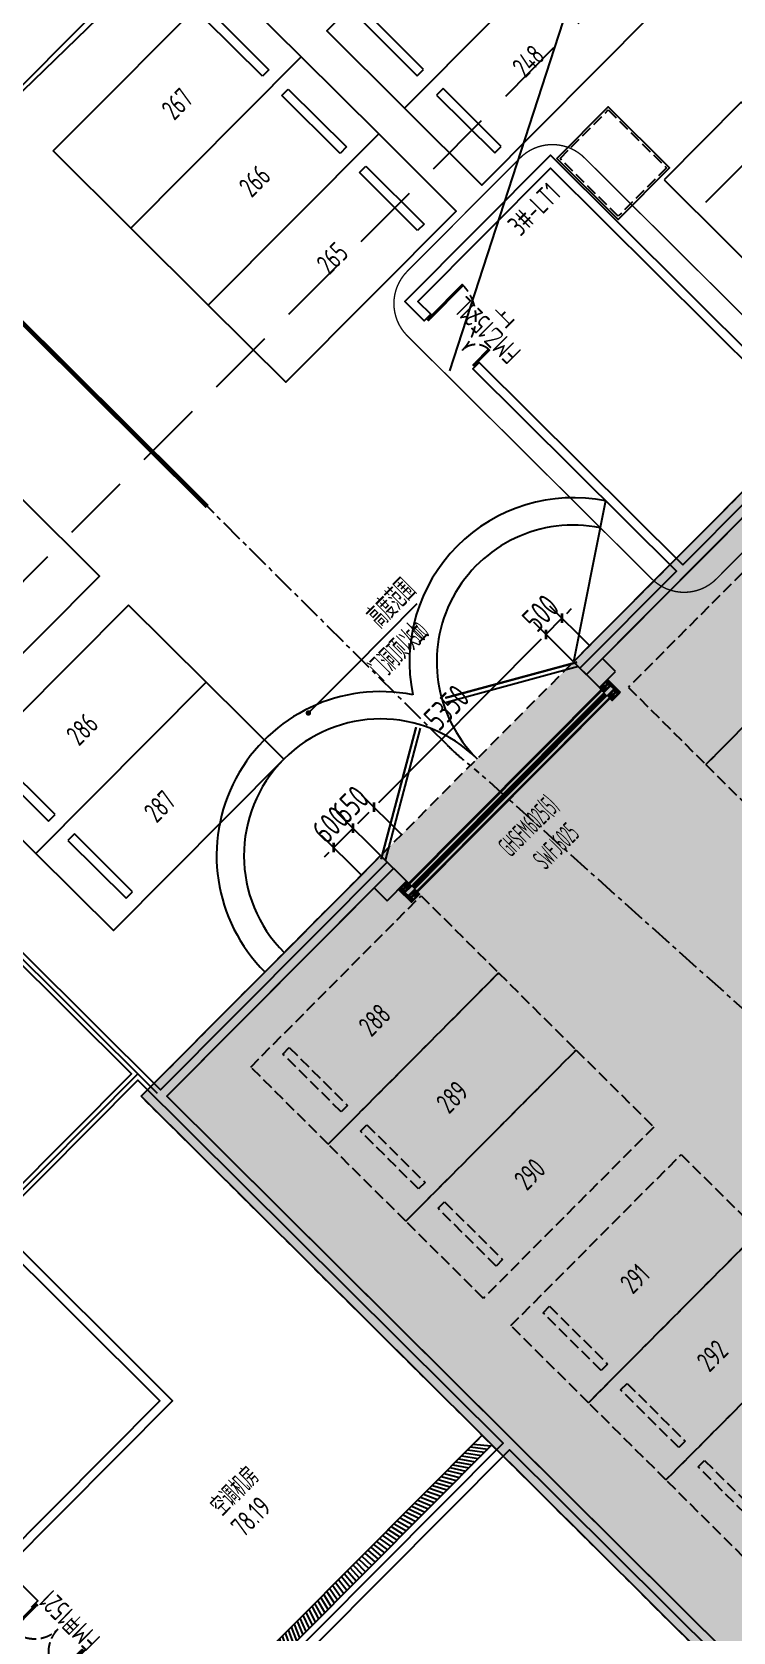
# Model space of a CAD drawing. Extents: x 517381295 to 519272522, y 3499086963 to 3500603577.
# Drawn here: x 518865000 to 518880380, y 3499885723 to 3499920838 of the extents above; entities that cross this region are included whole.
import ezdxf
from ezdxf.enums import TextEntityAlignment as Align

# ---------------------------------------------------------------- set-up
doc = ezdxf.new("R2010")
doc.units = 0
doc.header["$LTSCALE"] = 1000
doc.header["$MEASUREMENT"] = 0
doc.header["$PDMODE"] = 1
for name, pattern in [('CENTERX2', [4, 2.5, -0.5, 0.5, -0.5]), ('DASH', [0.35, 0.25, -0.1]), ('DASHED', [0.75, 0.5, -0.25]), ('DOTE', [2.4200000000000004, 2, -0.2, 0.02, -0.2]), ('HIDDEN', [0.375, 0.25, -0.125])]:
    doc.linetypes.add(name, pattern=pattern)
doc.layers.get('0').update_dxf_attribs({"linetype": 'CONTINUOUS'})
doc.layers.get('DEFPOINTS').update_dxf_attribs({"color": 8, "linetype": 'CONTINUOUS'})
for name, color, linetype in [('0-TEXT', 7, 'CONTINUOUS'), ('A-地下车道中线', 1, 'CONTINUOUS'), ('A10-plan_B1_SEN23VEG_设计区$0$AE-WALL', 255, 'CONTINUOUS'), ('AD-AREA-USNO', 13, 'CONTINUOUS'), ('AD-INDX', 43, 'CONTINUOUS'), ('AD-NAME-ROOM', 9, 'CONTINUOUS'), ('AD-NUMB', 205, 'CONTINUOUS'), ('AE-ABOV', 154, 'HIDDEN'), ('AE-DICH-ARCH', 84, 'CONTINUOUS'), ('AE-DOOR-INSD', 61, 'CONTINUOUS'), ('AE-ELEV-3', 252, 'CONTINUOUS'), ('AE-EQPM', 70, 'CONTINUOUS'), ('AE-FLOR', 151, 'CONTINUOUS'), ('AE-WALL', 255, 'CONTINUOUS'), ('AE-WALL-HACH', 15, 'CONTINUOUS'), ('C-XREF-EXT', 7, 'CONTINUOUS'), ('COLU', 2, 'CONTINUOUS'), ('HS-A-填充图案', 8, 'CONTINUOUS'), ('HS-A-墙-砼', 41, 'CONTINUOUS'), ('HS-A-标注-引出', 3, 'CONTINUOUS'), ('HS-A-标注-细部', 3, 'CONTINUOUS'), ('HS-A-说明文字', 7, 'CONTINUOUS'), ('HS-A-门窗洞', 4, 'CONTINUOUS'), ('HS-A-门窗编号', 10, 'CONTINUOUS'), ('HS-A-防火卷帘', 4, 'CONTINUOUS'), ('PUB_HATCH', 8, 'CONTINUOUS'), ('天华车位编号', 7, 'CONTINUOUS')]:
    doc.layers.add(name, color=color, linetype=linetype)
doc.layers.add('修改圈注', color=2, linetype='CONTINUOUS', plot=False)
doc.styles.add('_TCH_DIM', font='Tssdeng.shx', dxfattribs={"bigfont": 'Tssdchn.shx'})
doc.styles.add('_TCH_DIM_T3', font='Tssdeng.shx', dxfattribs={"width": 0.7058823529411765, "bigfont": 'Tssdchn.shx'})
doc.styles.add('_TCH_WINDOW', font='Tssdeng.shx', dxfattribs={"width": 0.7, "height": 3.5, "bigfont": 'Tssdchn.shx'})
doc.styles.add('TH-STYLE3', font='tssdeng.shx', dxfattribs={"width": 0.699999988079071, "bigfont": 'tssdchn.shx'})
doc.linetypes.add('ZIGZAG', pattern='A,0.0001,-0.2,[131,ltypeshp.shx,S=0.2,R=0,X=-0.2,Y=0],-0.4,[131,ltypeshp.shx,S=0.2,R=180,X=0.2,Y=0],-0.2', length=0.8001)
doc.dimstyles.new('_TCH_ARCH&&150', dxfattribs={"dimtxt": 525, "dimasz": 150, "dimexe": 375, "dimexo": 0, "dimgap": 150, "dimtad": 1, "dimdec": 0, "dimzin": 0, "dimdsep": 46, "dimtxsty": '_TCH_DIM_T3', "dimblk": 'ASDWQEQWEWQ _ArchTick', "dimcen": 0.09, "dimclrt": 7, "dimazin": 2, "dimtfac": 1, "dimtdec": 0, "dimtix": 1, "dimtmove": 2, "dimatfit": 3, "dimfxl": 0, "dimtolj": 1, "dimtzin": 0, "dimarcsym": 0})

# ---------------------------------------------------------------- blocks, each defined once
blk = doc.blocks.new('*U335')
for points in [[(30, 30), (60, 30), (60.00000000000001, 750), (30.00000000000001, 750)], [(1470, 30), (1440, 30), (1440, 750), (1470, 750)]]:
    blk.add_lwpolyline(points, close=True)
for points in [[(30, 0), (30, 30), (0, 30), (0, -30), (60, -30), (60, 0), (30, 0)], [(1470, 0), (1470, 30), (1500, 30), (1500, -30), (1440, -30), (1440, 0), (1470, 0)]]:
    blk.add_lwpolyline(points)
at = {"linetype": 'DASH'}
for centre, start, end in [((30, 30), 0, 90), ((1470, 30), 90, 180)]:
    blk.add_arc(centre, 720, start, end, dxfattribs=at)
at = {"layer": 'A10-plan_B1_SEN23VEG_设计区$0$AE-WALL'}
for points in [[(0, -100), (0, 100)], [(1500, -100), (1500, 100)]]:
    blk.add_lwpolyline(points, dxfattribs=at)
blk = doc.blocks.new('*U340')
blk.add_lwpolyline([(30, -100), (30, -130), (0, -130), (0, -70), (60, -70), (60, -100), (30, -100)])
for points in [[(30, -130), (60, -130), (60, -550), (30, -550)], [(1470.000000000001, -130.0000000000002), (1440.000000000001, -130.0000000000002), (1440.000000000001, -1150), (1470.000000000001, -1150)]]:
    blk.add_lwpolyline(points, close=True)
at = {"elevation": -4.520327456169117e-08}
blk.add_lwpolyline([(1470.000000000001, -100.0000000000002), (1470.000000000001, -130.0000000000002), (1500.000000000001, -130.0000000000002), (1500.000000000001, -70.0000000000002), (1440.000000000001, -70.0000000000002), (1440.000000000001, -100.0000000000002), (1470.000000000001, -100.0000000000002)], dxfattribs=at)
at = {"linetype": 'DASH'}
for centre, radius, start, end in [((30, -130), 420, 270, 0), ((1470.000000000001, -130.0000000000001), 1020, 180, 270)]:
    blk.add_arc(centre, radius, start, end, dxfattribs=at)
at = {"layer": 'AE-WALL'}
for p, q in [((0, 0), (0, -200)), ((1500.000000000001, -1.989519660128281e-13), (1500.000000000001, -200.0000000000002))]:
    blk.add_line(p, q, dxfattribs=at)
blk = doc.blocks.new('fhfshgfdshdshhdshds')
at = {"layer": 'AE-WALL'}
for points in [[(91999.99994850159, 65450.00008893013), (91999.99998188019, 51900.00002408028), (82349.99996471405, 51900.00004053116)], [(87349.99999046326, 51700.00003242493), (87349.99998474121, 46400.00004339218), (82349.99996995926, 46400.00005197525)], [(82149.9999871254, 45200.00003457069), (82349.99998855591, 45200.00003600121), (82349.99998188019, 46200.00004768372), (87549.99998950958, 46200.00004458427), (87549.99998569489, 51700.00004029274), (91999.9999909401, 51700.00003409386), (91999.99995708466, 40399.99999380112), (82349.99994754791, 40400.00003004074)], [(82149.99995231628, 40200.00002527237), (91999.99994707108, 40200.00000691414), (91999.9999923706, 33700.0000038147)], [(92199.99998855591, 33500.00001239777), (92199.99994325638, 40299.99999594688), (92200.00000286102, 51000.00000333786), (99249.99996852875, 51000.00003027916), (99249.99996948242, 51200.00003123283), (92199.99997854233, 51200.00000858307), (92199.99995803833, 63750.00004434586)]]:
    blk.add_lwpolyline(points, dxfattribs=at)
blk.add_lwpolyline([(108449.9999904633, 51199.99999880791), (112574.9999876022, 51199.99999904633), (112574.9999837875, 59399.99999904633), (108449.9999861717, 59400.00000214577), (108449.9999814034, 59000.00229930878), (108249.999994278, 59000.00228857994), (108249.9999842644, 59600.00000214577), (112774.9999680519, 59599.99999952316), (112774.9999818802, 51000.00001144409), (111250.0000066757, 51000.00000286102), (111249.9999608994, 28600.00006008148), (116549.9999351501, 28600.00004911423), (116549.999935627, 28400.00004863739), (111049.9999918938, 28400.000030756), (111049.9999914169, 51000.00001049042), (105249.9999780655, 51000.00001955032), (105249.9999489784, 51200.00002479553), (108249.9999637604, 51200.00004196167), (108249.9999780655, 57500.00228881836), (108449.9999880791, 57500.00228643417), (108449.999961853, 51200.00004673004)], close=True, dxfattribs=at)
at = {"layer": 'AE-WALL-HACH', "linetype": 'ZIGZAG', "ltscale": 0.5}
for p, q in [((92099.99995326996, 71800.00004816055), (92099.99994850159, 51200.00002646446)), ((82249.99996566772, 51800.00004720688), (92099.99996900558, 51800.00003433228))]:
    blk.add_line(p, q, dxfattribs=at)
at = {"layer": 'AE-DOOR-INSD'}
for name, p, rotation in [('*U340', (108249.9999847412, 57500.00228977203), 89.99999959533982), ('*U335', (82249.99998283386, 43700.00003576279, -0.0209468798363989), 89.99999981932613)]:
    blk.add_blockref(name, p, dxfattribs=dict(at, rotation=rotation))
at = {"layer": 'AD-NUMB', "style": 'TH-STYLE3', "width": 0.699999988079071}
for s, rotation, p in [('FM乙1521L', 90.00002732075669, (109292.9592237473, 57007.6961722374, -0.02277504687365271)), ('FM甲1521', 89.99997267924333, (82760.60388183594, 43637.77434325218, -0.0227313625389696))]:
    blk.add_text(s, height=450, rotation=rotation, dxfattribs=at).set_placement(p)
blk = doc.blocks.new('efafefsf')
at = {"layer": 'A-地下车道中线', "color": 2, "linetype": 'DOTE', "const_width": 99.99999999999999}
blk.add_lwpolyline([(-2263457.56099081, -1341414.702757835), (-2263457.561014175, -1321587.803397655), (-2264440.260944366, -1310766.598037481, -0.04871530259805653), (-2264657.5609622, -1308541.585432768), (-2264657.560965538, -1306604.428726673, -0.2832368967883516), (-2258332.560958862, -1296334.600347996, 0.2832368967883617), (-2252007.560955524, -1286064.771963358), (-2252007.560956001, -1262488.615579128)], format="xyb", dxfattribs=at)
at = {"layer": 'A-地下车道中线', "color": 253, "linetype": 'CENTERX2', "ltscale": 0.2}
blk.add_lwpolyline([(-2262344.271962643, -1369738.509931564), (-2263402.954871655, -1349633.07803607, -0.03376719073749926), (-2263457.560984612, -1348825.43235445), (-2263457.561014175, -1314014.362975121)], format="xyb", dxfattribs=at)
blk = doc.blocks.new('1800X1500X1200')
at = {"layer": 'AE-FLOR'}
blk.add_lwpolyline([(-50.00000047683716, 1849.999999761581), (1550.000000476837, 1850.000000476837), (1550, -50.00000047683716), (-50, -50.00000047683716)], close=True, dxfattribs=at)
at = {"layer": 'AE-FLOR', "linetype": 'DASH'}
blk.add_lwpolyline([(-4.76837158203125e-07, 1799.999999761581), (1500, 1800), (1500, -2.384185791015625e-07), (0, 0)], close=True, dxfattribs=at)
blk = doc.blocks.new('JSK')
at = {"layer": 'AE-DICH-ARCH'}
h = blk.add_hatch(dxfattribs=at)
h.set_pattern_fill('LINE', color=8, scale=99.9999999999994, angle=44.84270773363387)
h.set_pattern_definition([(90, (83199.99973106384, -44098.82736515999), (-95.24999999999991, 2.730971004893945e-10), [])])
edge = h.paths.add_edge_path()
edge.add_line((83949.99996185303, 40850.0000269413), (91804.19904754232, 40850.01457348676))
edge.add_line((91800.0052189827, 40849.99998474121), (91800.00521881676, 40549.99998649328))
edge.add_line((91800.00521850586, 40549.99998641014), (83949.9999613953, 40550.00004490019))
edge.add_line((83949.99995660782, 40550.00004911423), (83949.99995862627, 40850.00003129906))
blk.add_lwpolyline([(83949.99995660782, 40550.00004911423), (91800.00521850586, 40549.99998641014), (91800.00521945953, 40849.9999859333), (83949.99996185303, 40849.99998569489)], close=True, dxfattribs=at)
at = {"layer": 'C-XREF-EXT', "rotation": 359.9999999998357}
blk.add_blockref('1800X1500X1200', (112874.999997139, 57600.00035357475), dxfattribs=at)
blk = doc.blocks.new('vcbxcvbxcvbcxvbcvx')
at = {"layer": 'AE-ABOV'}
h = blk.add_hatch(dxfattribs=at)
h.set_pattern_fill('ANGLE', color=8, scale=499.9999999999997, angle=-45.15729226636613)
h.set_pattern_definition([(359.9999999998357, (-1228937.850166321, 2875940.713079453), (5.006313585909083e-09, 1746.249999999999), [1269.999999999999, -476.2499999999997]), (90, (-1228937.850166321, 2875940.713079453), (-1746.249999999999, 5.006313585909083e-09), [1270, -476.2499999999998])])
edge = h.paths.add_edge_path()
edge.add_line((-1112685.154472828, 2875590.302752495), (-1192087.85016758, 2875590.3027526))
edge.add_line((-1192087.850167751, 2875590.302752495), (-1192087.841672835, 2877396.973397291))
edge.add_line((-1192087.841672897, 2877396.973397017), (-1192087.850113824, 2880196.97342896))
edge.add_line((-1192087.850113869, 2880196.973428965), (-1192087.850146369, 2888990.713104392))
edge.add_line((-1192087.850146294, 2888990.713104486), (-1189687.850119626, 2888990.713107557))
edge.add_line((-1189687.850119591, 2888990.713107586), (-1189687.850106648, 2890990.712934787))
edge.add_line((-1189687.850106716, 2890990.712934971), (-1192087.850147726, 2890990.713080887))
edge.add_line((-1192087.850147247, 2890990.713080406), (-1192087.787451197, 2902990.861483638))
edge.add_line((-1192087.787451744, 2902990.861484051), (-1208287.912045514, 2902990.567798151))
edge.add_line((-1208287.912045479, 2902990.567798138), (-1208287.97471344, 2904646.679696687))
edge.add_line((-1208287.974713326, 2904646.679696321), (-1208287.801311024, 2904646.932287902))
edge.add_line((-1208287.801311016, 2904646.932287931), (-1208287.801312292, 2909840.692558439))
edge.add_line((-1208287.801312447, 2909840.692558765), (-1192087.847160659, 2909840.73365246))
edge.add_line((-1192087.847160339, 2909840.733652115), (-1192087.853082925, 2911690.713042712))
edge.add_line((-1192087.853083134, 2911690.713042974), (-1183187.853093049, 2911690.713084284))
edge.add_line((-1183187.853093147, 2911690.713084221), (-1183187.847171847, 2909840.712867695))
edge.add_line((-1183187.847171307, 2909840.712867737), (-1159787.841652779, 2909840.712804329))
edge.add_line((-1159787.84165287, 2909840.712804317), (-1159786.497599212, 2910740.710717343))
edge.add_line((-1159786.497599602, 2910740.710717678), (-1153686.506084432, 2910740.710701014))
edge.add_line((-1153686.506084442, 2910740.71070075), (-1153687.852495694, 2909840.814170099))
edge.add_line((-1153687.85249567, 2909840.814169884), (-1137137.843563317, 2909840.814169604))
edge.add_line((-1137137.84356308, 2909840.814169884), (-1137137.846838198, 2927340.612590737))
edge.add_line((-1137137.846838474, 2927340.61259079), (-1117537.853485405, 2927340.612575179))
edge.add_line((-1117537.853485107, 2927340.612574816), (-1117537.858750917, 2904440.713084697))
edge.add_line((-1117537.858751297, 2904440.713084936), (-1106437.860128601, 2904440.713117593))
edge.add_line((-1106437.860128403, 2904440.713117599), (-1106437.860120224, 2897440.713106017))
edge.add_line((-1106437.860120296, 2897440.713106155), (-1106137.862804846, 2897440.713070154))
edge.add_line((-1106137.86280489, 2897440.713070154), (-1106137.857584552, 2888896.974899984))
edge.add_arc((-1111037.863520622, 2888940.917486906), 4900.202968103001, -89.99996157515989, -0.5138069876330746, ccw=False)
edge.add_line((-1111037.860234737, 2884040.714518309), (-1112685.154486508, 2884040.714542268))
edge.add_line((-1112685.154486179, 2884040.714541912), (-1112685.154472571, 2875592.254593211))
edge.add_line((-1112685.154472828, 2875592.254593611), (-1112685.154472977, 2875590.302752425))
at = {"layer": 'AE-ABOV', "color": 8}
blk.add_lwpolyline([(-1112685.154472828, 2875590.302752495), (-1192087.850167751, 2875590.302752495), (-1192087.841672897, 2877396.973397017), (-1192087.850113869, 2880196.973428965), (-1192087.850146294, 2888990.713104486), (-1189687.850119591, 2888990.713107586), (-1189687.850106716, 2890990.712934971), (-1192087.850147247, 2890990.713080406), (-1192087.787451744, 2902990.861484051), (-1208287.912045479, 2902990.567798138), (-1208287.974713326, 2904646.679696321), (-1208287.801311016, 2904646.932287931), (-1208287.801312447, 2909840.692558765), (-1192087.847160339, 2909840.733652115), (-1192087.853083134, 2911690.713042974), (-1183187.853093147, 2911690.713084221), (-1183187.847171307, 2909840.712867737), (-1159787.84165287, 2909840.712804317), (-1159786.497599602, 2910740.710717678), (-1153686.506084442, 2910740.71070075), (-1153687.85249567, 2909840.814169884), (-1137137.84356308, 2909840.814169884), (-1137137.846838474, 2927340.61259079), (-1117537.853485107, 2927340.612574816)], dxfattribs=at)
blk = doc.blocks.new('gfdgdgfdggggfd')
at = {"layer": 'AD-AREA-USNO', "insert": (-1142431.024996281, 2919354.398974895), "char_height": 450, "attachment_point": 1, "rotation": 5.709137000437871e-09, "style": 'TH-STYLE3'}
blk.add_mtext('78.19', dxfattribs=at)
at = {"layer": 'AD-NAME-ROOM', "style": 'TH-STYLE3', "width": 0.699999988079071}
blk.add_text('空调机房', height=449.9999999999997, rotation=1.366037834002524e-05, dxfattribs=at).set_placement((-1142431.024992466, 2919554.398970366))
blk = doc.blocks.new('parking lot')
at = {"layer": 'AE-EQPM'}
for p, q in [((-900, 4400.000000476837), (-900, 4600)), ((-900, 4600), (900, 4600)), ((900, 4600), (900, 4400.000000238419)), ((900, 4400.000000238419), (-900, 4400.000000476837))]:
    blk.add_line(p, q, dxfattribs=at)
blk.add_lwpolyline([(-1200, 2.384185791015625e-07), (-1200, 5300), (1200, 5300), (1200, 0)], close=True, dxfattribs=at)
blk = doc.blocks.new('cbgfddgdsgds')
at = {"layer": 'AE-EQPM'}
for p, q in [((-4999.999999523163, 899.9989237785339), (-4999.999999523163, -900.0010757446289)), ((-999.9999995231628, 899.994622707367), (-999.9999990463257, -900.0053768157959))]:
    blk.add_line(p, q, dxfattribs=at)
blk.add_lwpolyline([(-6000, 1199.999999523163), (-2.384185791015625e-07, 1199.999999523163), (-2.384185791015625e-07, -1200), (-6000, -1200.000000953674)], close=True, dxfattribs=at)
blk = doc.blocks.new('cw')
at = {"layer": 'AE-EQPM', "linetype": 'DASH'}
for points in [[(-1200.000000476837, 5300), (1199.999999523163, 5300.000000238419), (1200, 0), (-1200, -4.76837158203125e-07)], [(-900, 899.9999997615814), (900, 900), (900, 700), (-900, 699.9999997615814)]]:
    blk.add_lwpolyline(points, close=True, dxfattribs=at)
blk = doc.blocks.new('gfhgfhggjj')
at = {"xscale": -1, "rotation": 90}
blk.add_blockref('cbgfddgdsgds', (224150.9526133537, 314400.2366950512), dxfattribs=at)
at = {"layer": 'AE-ELEV-3', "rotation": 270}
for p in [(213950.9526152611, 333050.2110207081), (213950.9526171684, 329150.211019516), (213950.9526171684, 326750.2110199928), (213950.9526162148, 324350.2110185623)]:
    blk.add_blockref('parking lot', p, dxfattribs=at)
at = {"layer": 'AE-ELEV-3', "xscale": -1, "rotation": 90}
for p in [(225350.9526195526, 326750.2110192776), (225350.9526171684, 324350.2110209465), (208050.9526171684, 324250.2110233307), (208050.9525737762, 320950.2110199928), (208050.9525737762, 318550.2110204697)]:
    blk.add_blockref('parking lot', p, dxfattribs=at)
at = {"layer": 'AE-EQPM', "rotation": 270.000000010672}
for p in [(202750.9468855858, 311900.2110204697), (202750.9468865395, 309500.2110159397), (202750.94688797, 307100.2110197544), (202750.9468870163, 303850.2110261917), (202750.9468870163, 301450.2110219002), (202750.9468874931, 299050.2110257149)]:
    blk.add_blockref('cw', p, dxfattribs=at)
at = {"layer": 'AE-EQPM', "xscale": -0.9999999999999971, "rotation": 90.00000002032199}
for p in [(219800.9526133537, 311900.2110240459), (219800.9526124001, 309500.2110197544)]:
    blk.add_blockref('cw', p, dxfattribs=at)
at = {"layer": '天华车位编号', "color": 8, "style": 'TH-STYLE3', "width": 0.699999988079071}
for s, p in [('267', (216600.9526171684, 329150.2110190392)), ('266', (216600.9526166916, 326750.2110199928)), ('265', (216600.9526162148, 324350.2110190392)), ('248', (222700.9526190758, 324350.2110197544)), ('286', (205400.9525742531, 320950.2110199928)), ('287', (205400.9525737762, 318550.2110199928)), ('288', (205400.9468855858, 311900.2110209465)), ('289', (205400.9468865395, 309500.211016655)), ('290', (205400.9468874931, 307100.2110209465)), ('291', (205400.9468870163, 303850.211026907)), ('292', (205400.9468870163, 301450.2110226154))]:
    blk.add_text(s, height=450, rotation=8.196227004009711e-05, dxfattribs=at).set_placement(p, align=Align.MIDDLE_CENTER)
blk = doc.blocks.new('GFDGDGDAGA')
at = {"layer": 'AD-NAME-ROOM', "ltscale": 10, "style": 'TH-STYLE3', "width": 0.699999988079071}
blk.add_text('3#-LT1', height=449.9999999999998, dxfattribs=at).set_placement((115136.0497050285, 50008.54001641273))
blk = doc.blocks.new('*U253')
at = {"layer": 'HS-A-防火卷帘', "linetype": 'Continuous'}
h = blk.add_hatch(dxfattribs=at)
h.set_pattern_fill('ANSI37', color=256, scale=9.999999999999986, angle=809.9988415584653, style=0)
h.set_pattern_definition([(119.9988415584709, (162599.9230200329, -488110.0521678418), (-13.74831376755517, -7.937222029706108), []), (209.9988415584709, (162599.9230200329, -488110.0521678418), (7.937222029706108, -13.74831376755517), [])])
h.paths.add_polyline_path([(9.999732190463646, 6109.99987144825), (9.999732190463646, 6139.99987144825), (389.9997321904636, 6139.99987144825), (389.9997321904636, 6109.99987144825)])
h = blk.add_hatch(dxfattribs=at)
h.set_pattern_fill('ANSI37', color=256, scale=9.999999999999986, angle=809.9988415584653, style=0)
h.set_pattern_definition([(119.9988415584709, (162599.9230144719, -494560.0521656452), (-13.74831376755517, -7.937222029706108), []), (209.9988415584708, (162599.9230144719, -494560.0521656452), (7.937222029706108, -13.74831376755517), [])])
h.paths.add_polyline_path([(9.9997266332619, -340.0001263590921), (9.9997266332619, -310.0001263553668), (389.9997266332619, -310.0001263590921), (389.9997266332619, -340.0001263590921)])
for points in [[(-0.0002678095363535249, 6099.99987144825), (-0.0002678095363535249, 6149.99987144825), (399.9997321904636, 6149.99987144825), (399.9997321904636, 6099.99987144825)], [(9.999732190463646, 6109.99987144825), (9.999732190463646, 6139.99987144825), (389.9997321904636, 6139.99987144825), (389.9997321904636, 6109.99987144825)], [(84.9997266332619, -260.0001263590921), (84.99973220163952, 6059.999871444525), (64.99973220163952, 6059.999871444525), (64.9997266332619, -260.0001263590921)], [(314.9997266332619, -260.0001263590921), (314.9997321941889, 6059.999871444525), (334.9997321941889, 6059.999871444525), (334.9997266332619, -260.0001263590921)], [(-0.000273366738099412, -350.0001263553668), (-0.000273366738099412, -300.0001263590921), (399.9997266332619, -300.0001263590921), (399.9997266332619, -350.0001263553668)], [(9.9997266332619, -340.0001263590921), (9.9997266332619, -310.0001263553668), (389.9997266332619, -310.0001263590921), (389.9997266332619, -340.0001263590921)]]:
    blk.add_lwpolyline(points, close=True, dxfattribs=at)
for points in [[(119.9997321941889, 5919.999871444525, 0.9999999999992463), (129.9997321941889, 5919.999871444525), (129.9997321941889, 6079.999871444525), (19.99973219418894, 6079.999871444525), (19.99973219418894, 5919.999871444525, 0.9999999999999999), (29.99973219418894, 5919.999871444525), (29.99973219418894, 5999.999871444525), (49.99973219418894, 5999.999871444525), (49.99973219418894, 5899.999871444525), (-0.0002678058110632264, 5899.999871444525), (-0.0002678058110632264, 6099.999871444525), (149.9997321941889, 6099.99987144825), (149.9997321941889, 5899.999871444525), (99.99973219418894, 5899.999871444525), (99.99973219418894, 5999.999871444525), (119.9997321941889, 5999.999871444525)], [(279.9997321941889, 5919.999871444525, -0.9999999999992463), (269.9997321941889, 5919.999871444525), (269.9997321941889, 6079.99987144825), (379.9997321941889, 6079.99987144825), (379.9997321941889, 5919.99987144825, -0.9999999999999999), (369.9997321941889, 5919.99987144825), (369.9997321941889, 5999.99987144825), (349.9997321941889, 5999.99987144825), (349.9997321941889, 5899.99987144825), (399.9997321941889, 5899.99987144825), (399.9997321941889, 6099.99987144825), (249.9997321941889, 6099.99987144825), (249.9997321941889, 5899.999871444525), (299.9997321941889, 5899.999871444525), (299.9997321941889, 5999.999871444525), (279.9997321941889, 5999.999871444525)], [(119.9997266332619, -120.0001263553668, -0.9999999999992463), (129.9997266332619, -120.0001263553668), (129.9997266332619, -280.0001263590921), (19.9997266332619, -280.0001263590921), (19.9997266332619, -120.0001263553668, -0.9999999999999999), (29.9997266332619, -120.0001263553668), (29.9997266332619, -200.0001263553668), (49.9997266332619, -200.0001263553668), (49.9997266332619, -100.0001263553668), (-0.000273366738099412, -100.0001263553668), (-0.000273366738099412, -300.0001263553668), (149.9997266332619, -300.0001263590921), (149.9997266332619, -100.0001263553668), (99.9997266332619, -100.0001263553668), (99.9997266332619, -200.0001263553668), (119.9997266332619, -200.0001263553668)], [(279.9997266332619, -120.0001263553668, 0.9999999999992463), (269.9997266332619, -120.0001263553668), (269.9997266332619, -280.0001263590921), (379.9997266332619, -280.0001263590921), (379.9997266332619, -120.0001263553668, 0.9999999999999999), (369.9997266332619, -120.0001263553668), (369.9997266332619, -200.0001263553668), (349.9997266332619, -200.0001263553668), (349.9997266332619, -100.0001263553668), (399.9997266332619, -100.0001263553668), (399.9997266332619, -300.0001263590921), (249.9997266332619, -300.0001263590921), (249.9997266332619, -100.0001263553668), (299.9997266332619, -100.0001263553668), (299.9997266332619, -200.0001263553668), (279.9997266332619, -200.0001263553668)]]:
    blk.add_lwpolyline(points, format="xyb", close=True, dxfattribs=at)
blk = doc.blocks.new('$DorLib2D$00000213')
at = {"color": 0, "linetype": 'DASH', "const_width": 0.02}
blk.add_lwpolyline([(0.5, 3.552713678800501e-15), (-0.5, 3.552713678800501e-15)], dxfattribs=at)
blk = doc.blocks.new('$DorLib2D$00000212')
at = {"color": 0}
for p, q in [((-0.4999999999998606, 0.04166666666662389), (-0.06698729810766846, 0.2916666666666194)), ((0.5000000000001124, 0.04166666666668739), (0.06698729810792026, 0.2916666666666825))]:
    blk.add_line(p, q, dxfattribs=at)
at = {"color": 0, "const_width": 0.008333333333333333}
for points in [[(-0.5083333333332019, 0.05610042339636756), (-0.07532063144101286, 0.3061004233963485)], [(0.5083333333334257, 0.05610042339642307), (0.07532063144126555, 0.3061004233964124)]]:
    blk.add_lwpolyline(points, dxfattribs=at)
blk = doc.blocks.new('ASDWQEQWEWQ _ArchTick')
at = {"color": 0, "linetype": 'ByBlock', "const_width": 0.4}
blk.add_lwpolyline([(-0.5, -0.5), (0.5, 0.5)], dxfattribs=at)
blk = doc.blocks.new('*D372')
at = {"layer": 'DEFPOINTS', "color": 0, "transparency": 16777216}
for p in [(359724.3052062988, 52253.9117872715), (359124.3052396774, 51400.00002241135), (359724.3052062988, 51400.0000231266)]:
    blk.add_point(p, dxfattribs=at)
at = {"layer": 'HS-A-标注-细部', "color": 0, "lineweight": -2, "transparency": 16777216}
for p, q in [((359124.3052396774, 51400.00002241135), (359124.3052396774, 52628.9117872715)), ((359724.3052062988, 51400.0000231266), (359724.3052062988, 52628.9117872715)), ((358974.3052396774, 52253.9117872715), (358824.3052396774, 52253.9117872715)), ((359124.3052396774, 52253.9117872715), (359724.3052062988, 52253.9117872715)), ((359874.3052062988, 52253.9117872715), (360024.3052062988, 52253.9117872715))]:
    blk.add_line(p, q, dxfattribs=at)
at = {"layer": 'HS-A-标注-细部', "color": 0, "lineweight": -2, "transparency": 16777216, "xscale": 150, "yscale": 150, "zscale": 150}
blk.add_blockref('ASDWQEQWEWQ _ArchTick', (359124.3052396774, 52253.9117872715), dxfattribs=at)
at = {"layer": 'HS-A-标注-细部', "color": 0, "lineweight": -2, "transparency": 16777216, "xscale": 150, "yscale": 150, "zscale": 150, "rotation": 180}
blk.add_blockref('ASDWQEQWEWQ _ArchTick', (359724.3052062988, 52253.9117872715), dxfattribs=at)
at = {"layer": 'HS-A-标注-细部', "color": 7, "transparency": 16777216, "insert": (359424.3052229881, 52666.41178703308), "char_height": 525, "attachment_point": 5, "style": '_TCH_DIM_T3'}
blk.add_mtext('\\A1;600', dxfattribs=at)
blk = doc.blocks.new('*D373')
at = {"layer": 'DEFPOINTS', "color": 0, "transparency": 16777216}
for p in [(360374.3052129745, 52253.91178703308), (359724.3052062988, 51400.0000231266), (360374.3052129745, 51400.00002336502)]:
    blk.add_point(p, dxfattribs=at)
at = {"layer": 'HS-A-标注-细部', "color": 0, "lineweight": -2, "transparency": 16777216}
for p, q in [((359724.3052062988, 51400.0000231266), (359724.3052062988, 52628.91178703308)), ((360374.3052129745, 51400.00002336502), (360374.3052129745, 52628.91178703308)), ((359874.3052062988, 52253.91178703308), (360224.3052129745, 52253.91178703308))]:
    blk.add_line(p, q, dxfattribs=at)
at = {"layer": 'HS-A-标注-细部', "color": 0, "lineweight": -2, "transparency": 16777216, "xscale": 150, "yscale": 150, "zscale": 150, "rotation": 180}
blk.add_blockref('ASDWQEQWEWQ _ArchTick', (359724.3052062988, 52253.91178703308), dxfattribs=at)
at = {"layer": 'HS-A-标注-细部', "color": 0, "lineweight": -2, "transparency": 16777216, "xscale": 150, "yscale": 150, "zscale": 150}
blk.add_blockref('ASDWQEQWEWQ _ArchTick', (360374.3052129745, 52253.91178703308), dxfattribs=at)
at = {"layer": 'HS-A-标注-细部', "color": 7, "transparency": 16777216, "insert": (360049.3052101135, 52666.41178607941), "char_height": 525, "attachment_point": 5, "style": '_TCH_DIM_T3'}
blk.add_mtext('\\A1;650', dxfattribs=at)
blk = doc.blocks.new('*D374')
at = {"layer": 'DEFPOINTS', "color": 0, "transparency": 16777216}
for p in [(365724.2100839615, 52253.91178894043), (360374.3052129745, 51400.00002336502), (365724.2100839615, 51400.00002336502)]:
    blk.add_point(p, dxfattribs=at)
at = {"layer": 'HS-A-标注-细部', "color": 0, "lineweight": -2, "transparency": 16777216}
for p, q in [((360374.3052129745, 51400.00002336502), (360374.3052129745, 52628.91178894043)), ((365724.2100839615, 51400.00002336502), (365724.2100839615, 52628.91178894043)), ((360524.3052129745, 52253.91178894043), (365574.2100839615, 52253.91178894043))]:
    blk.add_line(p, q, dxfattribs=at)
at = {"layer": 'HS-A-标注-细部', "color": 0, "lineweight": -2, "transparency": 16777216, "xscale": 150, "yscale": 150, "zscale": 150, "rotation": 180}
blk.add_blockref('ASDWQEQWEWQ _ArchTick', (360374.3052129745, 52253.91178894043), dxfattribs=at)
at = {"layer": 'HS-A-标注-细部', "color": 0, "lineweight": -2, "transparency": 16777216, "xscale": 150, "yscale": 150, "zscale": 150}
blk.add_blockref('ASDWQEQWEWQ _ArchTick', (365724.2100839615, 52253.91178894043), dxfattribs=at)
at = {"layer": 'HS-A-标注-细部', "color": 7, "transparency": 16777216, "insert": (363049.2576508522, 52666.41178894043), "char_height": 525, "attachment_point": 5, "style": '_TCH_DIM_T3'}
blk.add_mtext('\\A1;5350', dxfattribs=at)
blk = doc.blocks.new('*D375')
at = {"layer": 'DEFPOINTS', "color": 0, "transparency": 16777216}
for p in [(366224.3052215576, 52253.91179037094), (365724.2100839615, 51400.00002336502), (366224.3052215576, 51400.0000243187)]:
    blk.add_point(p, dxfattribs=at)
at = {"layer": 'HS-A-标注-细部', "color": 0, "lineweight": -2, "transparency": 16777216}
for p, q in [((365724.2100839615, 51400.00002336502), (365724.2100839615, 52628.91179037094)), ((366224.3052215576, 51400.0000243187), (366224.3052215576, 52628.91179037094)), ((365574.2100839615, 52253.91179037094), (365424.2100839615, 52253.91179037094)), ((365724.2100839615, 52253.91179037094), (366224.3052215576, 52253.91179037094)), ((366374.3052215576, 52253.91179037094), (366524.3052215576, 52253.91179037094))]:
    blk.add_line(p, q, dxfattribs=at)
at = {"layer": 'HS-A-标注-细部', "color": 0, "lineweight": -2, "transparency": 16777216, "xscale": 150, "yscale": 150, "zscale": 150}
blk.add_blockref('ASDWQEQWEWQ _ArchTick', (365724.2100839615, 52253.91179037094), dxfattribs=at)
at = {"layer": 'HS-A-标注-细部', "color": 0, "lineweight": -2, "transparency": 16777216, "xscale": 150, "yscale": 150, "zscale": 150, "rotation": 180}
blk.add_blockref('ASDWQEQWEWQ _ArchTick', (366224.3052215576, 52253.91179037094), dxfattribs=at)
at = {"layer": 'HS-A-标注-细部', "color": 7, "transparency": 16777216, "insert": (365974.2576570511, 52666.41179084778), "char_height": 525, "attachment_point": 5, "style": '_TCH_DIM_T3'}
blk.add_mtext('\\A1;500', dxfattribs=at)
blk = doc.blocks.new('A$C3ED10073')
at = {"layer": 'AD-INDX', "linetype": 'DASHED', "ltscale": 0.5, "const_width": 29.99999999999999}
blk.add_lwpolyline([(108751.3447585106, 60028.68079352379), (112262.0653390884, 60028.6807923317, -0.414213562373095), (113262.0653395653, 59028.68079209328), (113262.0653414726, 51459.28156733513, -0.414213562373095), (112262.0653409958, 50459.28156733513), (108751.3447599411, 50459.2815682888, -0.414213562373095), (107751.3447604179, 51459.28156924248), (107751.3447580338, 59028.68079280853, -0.414213562373095)], format="xyb", close=True, dxfattribs=at)
blk = doc.blocks.new('fdhhdfgdgdgfshfdhdssdfds')
at = {"layer": 'PUB_HATCH'}
for points in [[(352674.3103981018, 51000.00002145767), (352274.310397625, 51400.00002121925), (352274.310418129, 33899.99999666214), (352674.3104186058, 33499.9999961853)], [(352274.310397625, 51400.00002121925), (352674.3103981018, 51000.00002145767), (359124.3052339554, 51000.00002384186), (359124.3052334785, 51400.00002384186)], [(359124.3052358627, 50600.00002193451), (359724.3052430153, 50600.00002145767), (359724.3052434921, 51400.00002026558), (359124.3052363396, 51400.00002217293)], [(366224.3052110672, 51400.00001573563), (365724.3052434921, 51400.00001621246), (365724.3052430153, 50600.00001645088), (366224.305211544, 50600.00001621246)], [(366224.3052091599, 51400.00001788139), (366224.3052110672, 51000.0000166893), (371474.299495697, 51000.00002002716), (371874.2994966507, 51400.00002026558)]]:
    blk.add_hatch(color=256, dxfattribs=at).paths.add_polyline_path(points)
at = {"layer": 'HS-A-填充图案'}
blk.add_line((368724.3136959076, 53388.83456707001), (365724.3052315712, 51400.0000166893), dxfattribs=at)
for centre, radius, start, end in [((359724.3052387238, 51400.00001335144), 3600.000000266427, 33.56160373677213, 180), ((365723.7822461128, 51399.66111755371), 3600.000000266427, 33.54200845358198, 146.431944110158), ((359724.3052387238, 51400.00001335144), 3000, 0, 180), ((365723.7822461128, 51399.66111755371), 3000, 33.5419819718856, 179.9935249806944)]:
    blk.add_arc(centre, radius, start, end, dxfattribs=at)
at = {"layer": 'HS-A-墙-砼'}
for p, q in [((352274.310397625, 51400.00002121925), (352274.310418129, 33899.99999666214)), ((352274.310397625, 51400.00002121925), (359124.3052334785, 51400.00002384186)), ((359724.3052434921, 51400.00002026558), (359124.3052363396, 51400.00002217293)), ((359724.3052430153, 50600.00002145767), (359724.3052434921, 51400.00002026558)), ((366224.3052110672, 51400.00001573563), (365724.3052434921, 51400.00001621246)), ((365724.3052434921, 51400.00001621246), (365724.3052430153, 50600.00001645088)), ((366224.3052091599, 51400.00001788139), (371874.2994966507, 51400.00002026558)), ((352674.3103981018, 51000.00002145767), (352674.3104186058, 33499.9999961853)), ((352674.3103981018, 51000.00002145767), (359124.3052339554, 51000.00002384186)), ((359124.3052339554, 51000.00002384186), (359124.3052358627, 50600.00002193451)), ((366224.305211544, 50600.00001621246), (366224.3052110672, 51000.0000166893)), ((366224.3052110672, 51000.0000166893), (371474.299495697, 51000.00002002716)), ((359124.3052358627, 50600.00002193451), (359724.3052430153, 50600.00002145767)), ((365724.3052430153, 50600.00001645088), (366224.305211544, 50600.00001621246))]:
    blk.add_line(p, q, dxfattribs=at)
at = {"layer": 'HS-A-标注-引出'}
for p, q in [((360825.8106889725, 54731.94780731201), (362215.9952926636, 54731.94780063629)), ((362215.9952926636, 54731.94780063629), (364212.6634759903, 54731.94780039787))]:
    blk.add_line(p, q, dxfattribs=at)
at = {"layer": 'HS-A-标注-引出', "const_width": 60}
blk.add_lwpolyline([(360795.8106889725, 54731.94780731201, 1), (360855.8106884956, 54731.94780683517, 1)], format="xyb", close=True, dxfattribs=at)
at = {"layer": 'COLU', "rotation": 90.00000001558838}
blk.add_blockref('*U253', (365624.3051095009, 50200.00029325485), dxfattribs=at)
at = {"layer": 'HS-A-门窗洞'}
ref = blk.add_blockref('$DorLib2D$00000212', (362724.3052430153, 51000.00001907349), dxfattribs=dict(at, xscale=6000.000000000002, yscale=6000.000000000002, zscale=800, rotation=359.999999953824))
ref.add_attrib('A', 'GHSFM6025(5)', (361707.3052129745, 49335.39512610435), dxfattribs={"layer": 'HS-A-门窗编号', "height": 446.25, "style": '_TCH_WINDOW', "width": 0.4235294117647059})
at = {"layer": 'HS-A-门窗洞', "linetype": 'ByBlock'}
ref = blk.add_blockref('$DorLib2D$00000213', (362724.3052268028, 50402.90724682808), dxfattribs=dict(at, xscale=-6000, yscale=6000, zscale=100, rotation=359.9999999627938))
ref.add_attrib('A', 'SWFJ6025', (362040.3052215576, 48598.31418013573), dxfattribs={"layer": 'HS-A-门窗编号', "linetype": 'ByBlock', "height": 446.25, "style": '_TCH_WINDOW', "width": 0.4235294117647059})
at = {"layer": 'HS-A-说明文字', "style": '_TCH_DIM'}
for s, height, width, p in [('高度范围', 506.3829787234042, 0.6, (363240.85496521, 54889.44780015945)), ('门洞顶以上', 506.3829787234042, 0.6, (362463.312412262, 54049.44779920578)), ('500', 420.0000000000001, 0.45, (363569.1634759903, 54049.44780039787))]:
    blk.add_text(s, height=height, dxfattribs=dict(at, width=width)).set_placement(p)
at = {"layer": 'HS-A-标注-细部'}
for base, p1, p2, angle, picture, middle in [((359724.3052062988, 52253.9117872715), (359124.3052396774, 51400.00002241135), (359724.3052062988, 51400.0000231266), 6.830189549982375e-08, '*D372', (359424.3052229881, 52666.41178703308)), ((360374.3052129745, 52253.91178703308), (359724.3052062988, 51400.0000231266), (360374.3052129745, 51400.00002336502), 2.1015966461123095e-08, '*D373', (360049.3052101135, 52666.41178607941)), ((365724.2100839615, 52253.91178894043), (360374.3052129745, 51400.00002336502), (365724.2100839615, 51400.00002336502), 0, '*D374', (363049.2576508522, 52666.41178894043)), ((366224.3052215576, 52253.91179037094), (365724.2100839615, 51400.00002336502), (366224.3052215576, 51400.0000243187), 1.0926307043179702e-07, '*D375', (365974.2576570511, 52666.41179084778))]:
    dim = blk.add_linear_dim(base=base, p1=p1, p2=p2, angle=angle, dimstyle='_TCH_ARCH&&150', dxfattribs=at)
    dim.commit()
    dim.dimension.update_dxf_attribs({"geometry": picture, "text_midpoint": middle, "dimtype": 129})

msp = doc.modelspace()

# ---------------------------------------------------------------- linework, layer by layer
at = {"layer": 'AD-INDX', "linetype": 'DASHED', "ltscale": 3}
msp.add_line((518914523.5731389, 3499958775.39372), (518790600.7238483, 3499834170.266816), dxfattribs=at)
at = {"layer": '修改圈注'}
msp.add_lwpolyline([(518874167.5601976, 3499913399.289847), (518954991.235487, 3500162867.318649)], dxfattribs=at)
at = {"layer": '修改圈注', "color": 2}
msp.add_lwpolyline([(518850460.2348645, 3499905653.619997), (518982831.9478164, 3500033950.246428)], dxfattribs=at)

# ---------------------------------------------------------------- block references
at = {"rotation": 45.15729226620189}
for name, p in [('gfdgdgfdggggfd', (521744880.585254, 3498639509.556222)), ('efafefsf', (519513827.8631617, 3502461233.388751))]:
    msp.add_blockref(name, p, dxfattribs=at)
at = {"ltscale": 10, "rotation": 45.15729226620189}
msp.add_blockref('gfhgfhggjj', (518948828.1177044, 3499533576.146005), dxfattribs=at)
at = {"layer": '0-TEXT', "rotation": 45.15729226620189}
msp.add_blockref('fdhhdfgdgdgfshfdhdssdfds', (518655430.0789247, 3499611455.605449), dxfattribs=at)
at = {"layer": 'C-XREF-EXT'}
for name, p, rotation in [('GFDGDGDAGA', (518829988.4162145, 3499799435.022879), 45.15729226620189), ('A$C3ED10073', (518839106.900959, 3499796143.690387), 45.15729226620189), ('fhfshgfdshdshhdshds', (518839106.9009609, 3499796143.690385), 45.15729226620189), ('JSK', (518839106.90096, 3499796143.690385), 45.15729226636613), ('vcbxcvbxcvbcxvbcvx', (521744880.5852609, 3498639509.556209), 45.15729226636613)]:
    msp.add_blockref(name, p, dxfattribs=dict(at, rotation=rotation))

# ---------------------------------------------------------------- texts
at = {"layer": 'AD-NAME-ROOM', "style": 'TH-STYLE3', "width": 0.699999988079071}
msp.add_text('上', height=449.9999999999997, rotation=45.15730265633282, dxfattribs=at).set_placement((518875412.8905841, 3499914299.410758))

doc.saveas('drawing.dxf')
